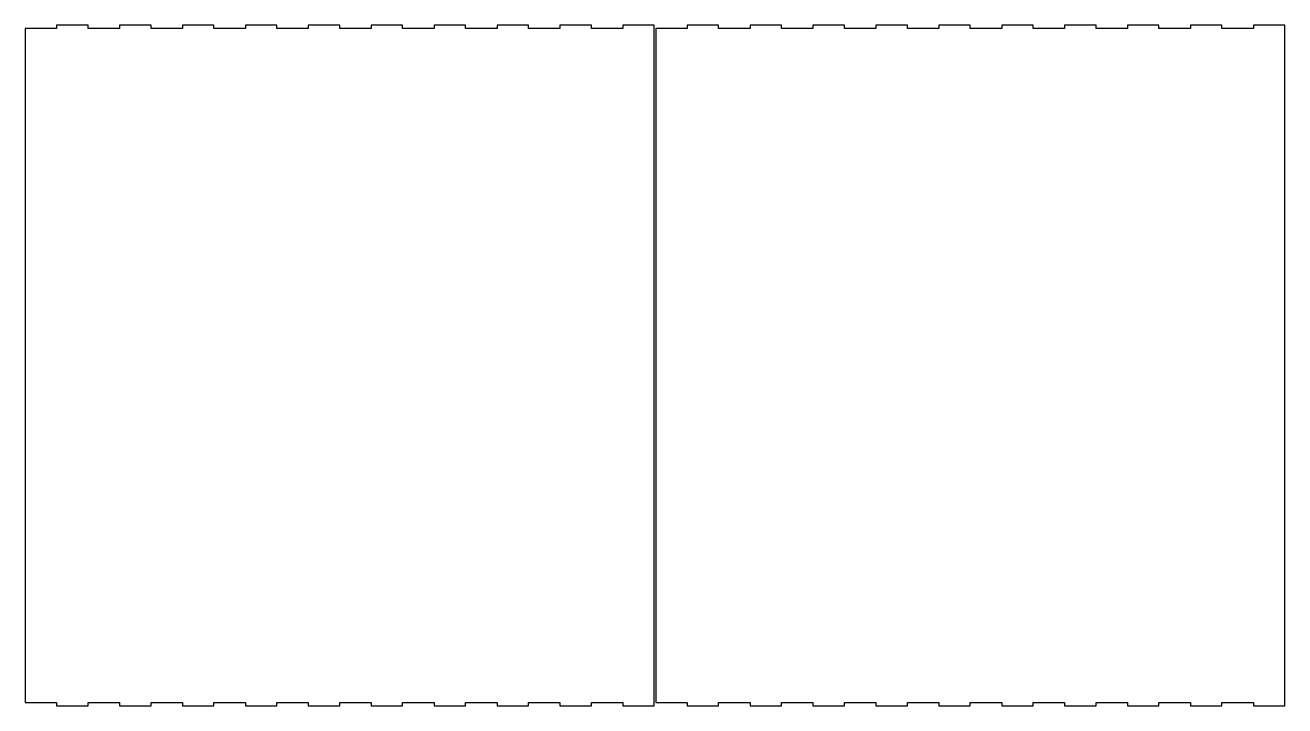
# Model space of a CAD drawing. Header units: metres. Extents: x 1 to 898, y 6 to 491.
import ezdxf

# ---------------------------------------------------------------- set-up
doc = ezdxf.new("R2010")
doc.units = ezdxf.units.M

msp = doc.modelspace()

# ---------------------------------------------------------------- linework, layer by layer
for p, q in [((23.4, 488.4), (1, 488.4)), ((1, 488.4), (1, 8.39999)), ((45.8, 490.8), (23.4, 490.8)), ((23.4, 490.8), (23.4, 488.4)), ((45.8, 488.4), (45.8, 490.8)), ((68.2, 488.4), (45.8, 488.4)), ((90.6, 490.8), (68.2, 490.8)), ((68.2, 490.8), (68.2, 488.4)), ((90.6, 488.4), (90.6, 490.8)), ((113, 488.4), (90.6, 488.4)), ((135.4, 490.8), (113, 490.8)), ((113, 490.8), (113, 488.4)), ((135.4, 488.4), (135.4, 490.8)), ((157.8, 488.4), (135.4, 488.4)), ((180.2, 490.8), (157.8, 490.8)), ((157.8, 490.8), (157.8, 488.4)), ((180.2, 488.4), (180.2, 490.8)), ((202.6, 488.4), (180.2, 488.4)), ((225, 490.8), (202.6, 490.8)), ((202.6, 490.8), (202.6, 488.4)), ((225, 488.4), (225, 490.8)), ((247.4, 488.4), (225, 488.4)), ((269.8, 490.8), (247.4, 490.8)), ((247.4, 490.8), (247.4, 488.4)), ((269.8, 488.4), (269.8, 490.8)), ((292.2, 488.4), (269.8, 488.4)), ((314.6, 490.8), (292.2, 490.8)), ((292.2, 490.8), (292.2, 488.4)), ((314.6, 488.4), (314.6, 490.8)), ((337, 488.4), (314.6, 488.4)), ((359.4, 490.8), (337, 490.8)), ((337, 490.8), (337, 488.4)), ((359.4, 488.4), (359.4, 490.8)), ((381.8, 488.4), (359.4, 488.4)), ((404.2, 490.8), (381.8, 490.8)), ((381.8, 490.8), (381.8, 488.4)), ((404.2, 488.4), (404.2, 490.8)), ((426.6, 488.4), (404.2, 488.4)), ((449, 490.8), (426.6, 490.8)), ((426.6, 490.8), (426.6, 488.4)), ((449, 6), (449, 490.8)), ((472.4, 488.4), (450, 488.4)), ((450, 488.4), (450, 8.39999)), ((494.8, 490.8), (472.4, 490.8)), ((472.4, 490.8), (472.4, 488.4)), ((494.8, 488.4), (494.8, 490.8)), ((517.2, 488.4), (494.8, 488.4)), ((539.6, 490.8), (517.2, 490.8)), ((517.2, 490.8), (517.2, 488.4)), ((539.6, 488.4), (539.6, 490.8)), ((562, 488.4), (539.6, 488.4)), ((584.4, 490.8), (562, 490.8)), ((562, 490.8), (562, 488.4)), ((584.4, 488.4), (584.4, 490.8)), ((606.8, 488.4), (584.4, 488.4)), ((629.2, 490.8), (606.8, 490.8)), ((606.8, 490.8), (606.8, 488.4)), ((629.2, 488.4), (629.2, 490.8)), ((651.6, 488.4), (629.2, 488.4)), ((674, 490.8), (651.6, 490.8)), ((651.6, 490.8), (651.6, 488.4)), ((674, 488.4), (674, 490.8)), ((696.4, 488.4), (674, 488.4)), ((718.8, 490.8), (696.4, 490.8)), ((696.4, 490.8), (696.4, 488.4)), ((718.8, 488.4), (718.8, 490.8)), ((741.2, 488.4), (718.8, 488.4)), ((763.6, 490.8), (741.2, 490.8)), ((741.2, 490.8), (741.2, 488.4)), ((763.6, 488.4), (763.6, 490.8)), ((786, 488.4), (763.6, 488.4)), ((808.4, 490.8), (786, 490.8)), ((786, 490.8), (786, 488.4)), ((808.4, 488.4), (808.4, 490.8)), ((830.8, 488.4), (808.4, 488.4)), ((853.2, 490.8), (830.8, 490.8)), ((830.8, 490.8), (830.8, 488.4)), ((853.2, 488.4), (853.2, 490.8)), ((875.6, 488.4), (853.2, 488.4)), ((898, 490.8), (875.6, 490.8)), ((875.6, 490.8), (875.6, 488.4)), ((898, 6), (898, 490.8)), ((1, 8.39999), (23.4, 8.39999)), ((23.4, 8.39999), (23.4, 6)), ((23.4, 6), (45.8, 6)), ((45.8, 8.39999), (68.2, 8.39999)), ((45.8, 6), (45.8, 8.39999)), ((68.2, 8.39999), (68.2, 6)), ((68.2, 6), (90.6, 6)), ((90.6, 6), (90.6, 8.39999)), ((90.6, 8.39999), (113, 8.39999)), ((113, 8.39999), (113, 6)), ((113, 6), (135.4, 6)), ((135.4, 6), (135.4, 8.39999)), ((135.4, 8.39999), (157.8, 8.39999)), ((157.8, 8.39999), (157.8, 6)), ((157.8, 6), (180.2, 6)), ((180.2, 6), (180.2, 8.39999)), ((180.2, 8.39999), (202.6, 8.39999)), ((202.6, 8.39999), (202.6, 6)), ((202.6, 6), (225, 6)), ((225, 6), (225, 8.39999)), ((225, 8.39999), (247.4, 8.39999)), ((247.4, 8.39999), (247.4, 6)), ((247.4, 6), (269.8, 6)), ((269.8, 6), (269.8, 8.39999)), ((269.8, 8.39999), (292.2, 8.39999)), ((292.2, 8.39999), (292.2, 6)), ((292.2, 6), (314.6, 6)), ((314.6, 6), (314.6, 8.39999)), ((314.6, 8.39999), (337, 8.39999)), ((337, 8.39999), (337, 6)), ((337, 6), (359.4, 6)), ((359.4, 6), (359.4, 8.39999)), ((359.4, 8.39999), (381.8, 8.39999)), ((381.8, 8.39999), (381.8, 6)), ((381.8, 6), (404.2, 6)), ((404.2, 6), (404.2, 8.39999)), ((404.2, 8.39999), (426.6, 8.39999)), ((426.6, 8.39999), (426.6, 6)), ((426.6, 6), (449, 6)), ((450, 8.39999), (472.4, 8.39999)), ((472.4, 8.39999), (472.4, 6)), ((472.4, 6), (494.8, 6)), ((494.8, 8.39999), (517.2, 8.39999)), ((494.8, 6), (494.8, 8.39999)), ((517.2, 8.39999), (517.2, 6)), ((517.2, 6), (539.6, 6)), ((539.6, 6), (539.6, 8.39999)), ((539.6, 8.39999), (562, 8.39999)), ((562, 8.39999), (562, 6)), ((562, 6), (584.4, 6)), ((584.4, 6), (584.4, 8.39999)), ((584.4, 8.39999), (606.8, 8.39999)), ((606.8, 8.39999), (606.8, 6)), ((606.8, 6), (629.2, 6)), ((629.2, 6), (629.2, 8.39999)), ((629.2, 8.39999), (651.6, 8.39999)), ((651.6, 8.39999), (651.6, 6)), ((651.6, 6), (674, 6)), ((674, 6), (674, 8.39999)), ((674, 8.39999), (696.4, 8.39999)), ((696.4, 8.39999), (696.4, 6)), ((696.4, 6), (718.8, 6)), ((718.8, 6), (718.8, 8.39999)), ((718.8, 8.39999), (741.2, 8.39999)), ((741.2, 8.39999), (741.2, 6)), ((741.2, 6), (763.6, 6)), ((763.6, 6), (763.6, 8.39999)), ((763.6, 8.39999), (786, 8.39999)), ((786, 8.39999), (786, 6)), ((786, 6), (808.4, 6)), ((808.4, 6), (808.4, 8.39999)), ((808.4, 8.39999), (830.8, 8.39999)), ((830.8, 8.39999), (830.8, 6)), ((830.8, 6), (853.2, 6)), ((853.2, 6), (853.2, 8.39999)), ((853.2, 8.39999), (875.6, 8.39999)), ((875.6, 8.39999), (875.6, 6)), ((875.6, 6), (898, 6))]:
    msp.add_line(p, q)

doc.saveas('drawing.dxf')
